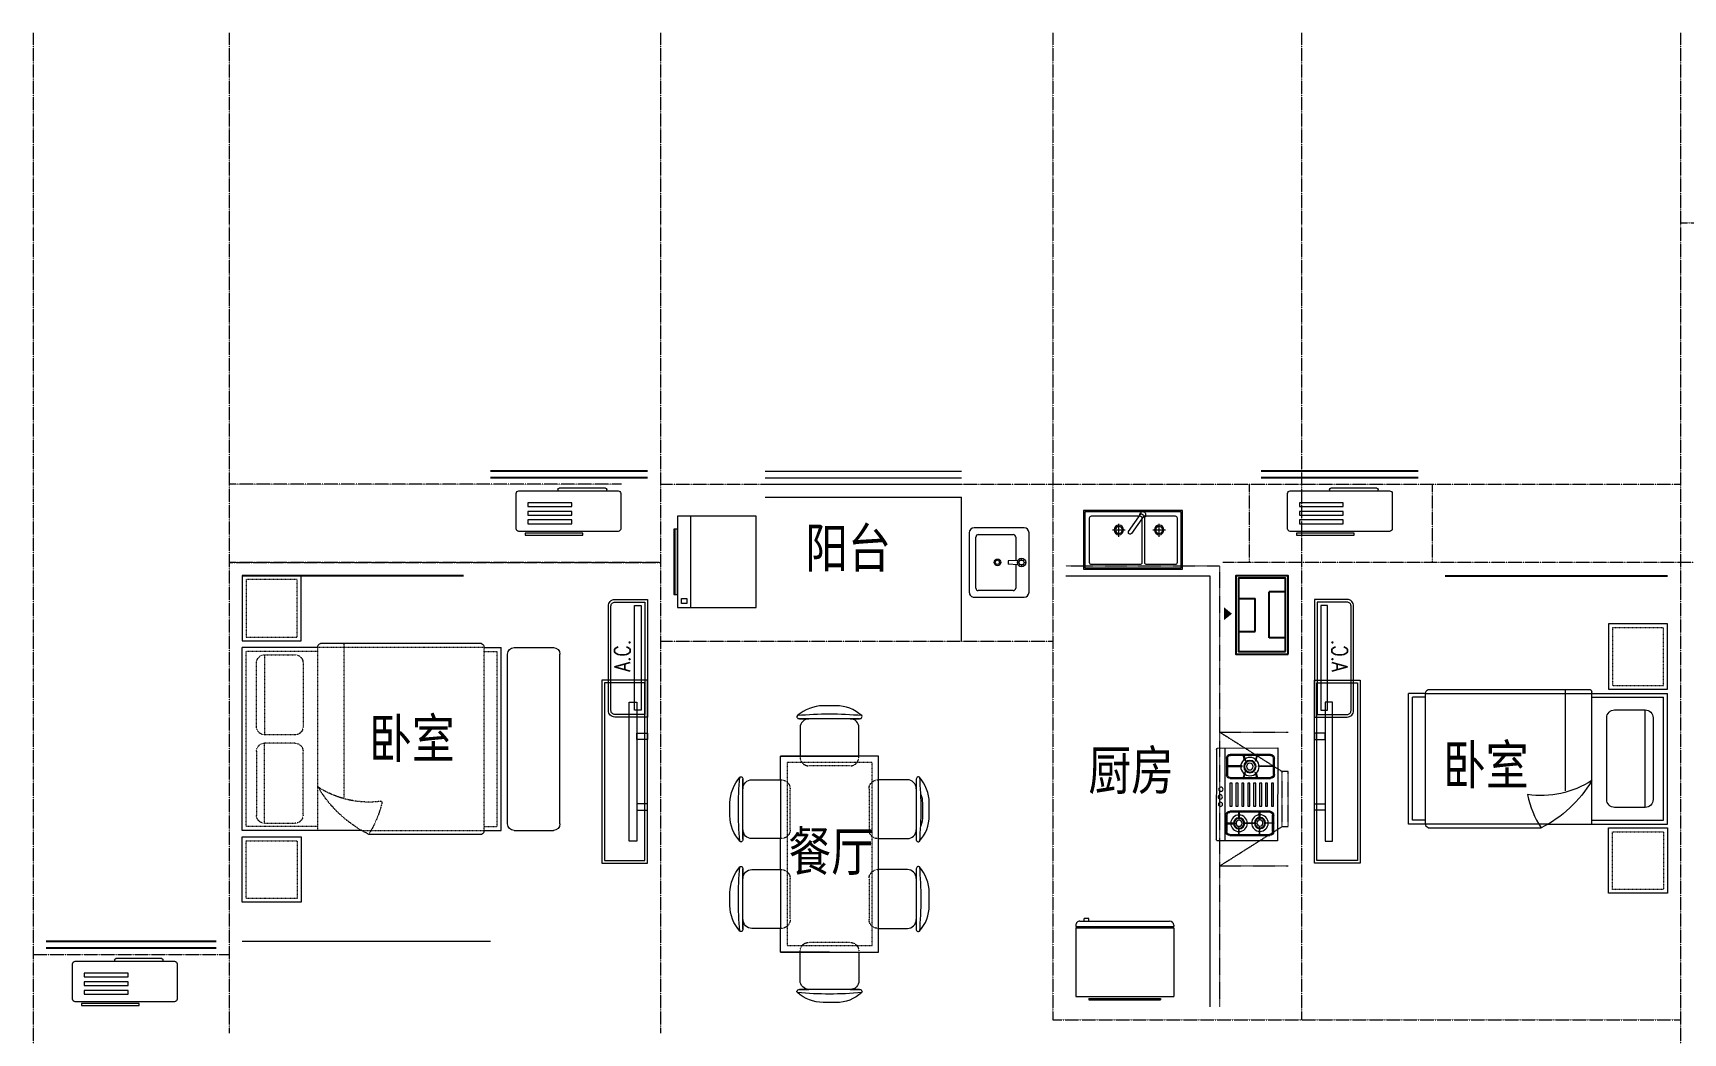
# Model space of a CAD drawing. Extents: x 5432254 to 5695744, y -448727 to -401527.
# Drawn here: x 5536856 to 5549475, y -419401 to -411748 of the extents above; entities that cross this region are included whole.
import ezdxf
from ezdxf.enums import TextEntityAlignment as Align

# ---------------------------------------------------------------- set-up
doc = ezdxf.new("R2010")
doc.units = 0
doc.linetypes.add('DASH', pattern=[0.35, 0.25, -0.1])
doc.linetypes.add('DOTE', pattern=[2.42, 2, -0.2, 0.02, -0.2])
doc.layers.get('0').update_dxf_attribs({"linetype": 'CONTINUOUS'})
for name, color, linetype in [('7-SANI', 4, 'CONTINUOUS'), ('fd', 4, 'CONTINUOUS'), ('PUB_TEXT', 7, 'CONTINUOUS'), ('RAIL', 163, 'CONTINUOUS'), ('WINDOW', 4, 'CONTINUOUS')]:
    doc.layers.add(name, color=color, linetype=linetype)
for name, color, linetype, lineweight in [('DOTE', 251, 'DOTE', 0), ('SIGNT', 252, 'DOTE', 0), ('家具', 33, 'CONTINUOUS', 9), ('看线', 27, 'CONTINUOUS', 0), ('移动家具', 41, 'CONTINUOUS', 20)]:
    doc.layers.add(name, color=color, linetype=linetype, lineweight=lineweight)
doc.styles.add('HZ', font='rs.shx', dxfattribs={"width": 0.8, "bigfont": 'hztxt.shx'})
doc.styles.add('黑体', font='SIMHEI.TTF', dxfattribs={"height": 10})

# ---------------------------------------------------------------- blocks, each defined once
blk = doc.blocks.new('A$C18784298')
at = {"layer": '移动家具', "color": 251, "ltscale": 40}
for points in [[(0, 1066), (58, 1066), (58, 0), (0, 0)], [(58, 828), (140, 828), (140, 780), (58, 780)], [(58, 239), (140, 239), (140, 287), (58, 287)]]:
    blk.add_lwpolyline(points, close=True, dxfattribs=at)
blk = doc.blocks.new('ytjhgkj')
at = {"layer": '移动家具', "ltscale": 0.5}
blk.add_lwpolyline([(34949, 26116), (34599, 26116), (34599, 27516), (34949, 27516)], close=True, dxfattribs=at)
at = {"layer": '移动家具', "color": 251, "ltscale": 40}
blk.add_lwpolyline([(34929, 26136), (34619, 26136), (34619, 27496), (34929, 27496)], close=True, dxfattribs=at)
at = {"layer": '移动家具', "color": 251, "xscale": -1}
blk.add_blockref('A$C18784298', (34739, 26283), dxfattribs=at)
blk = doc.blocks.new('A$C2D724C6D')
at = {"layer": '移动家具', "ltscale": 0.5}
blk.add_lwpolyline([(50, 300), (850, 300, -0.414214), (900, 250), (900, 0), (0, 0), (0, 250, -0.414214)], format="xyb", close=True, dxfattribs=at)
at = {"layer": '移动家具', "color": 251, "ltscale": 40}
blk.add_lwpolyline([(50, 280), (850, 280, -0.414214), (880, 250), (880, 20), (20, 20), (20, 250, -0.414214)], format="xyb", close=True, dxfattribs=at)
blk.add_lwpolyline([(53, 50), (53, 100), (853, 100), (853, 50)], close=True, dxfattribs=at)
at = {"layer": '移动家具', "color": 251, "ltscale": 40, "style": 'HZ', "width": 0.8}
blk.add_text('A.C.', height=120, rotation=0, dxfattribs=at).set_placement((348, 133))
blk = doc.blocks.new('A$C4EB5717C')
at = {"layer": '家具', "color": 8}
for p, q in [((520, 110), (520, 120)), ((883, 100), (530, 100)), ((893, 120), (893, 110))]:
    blk.add_line(p, q, dxfattribs=at)
at = {"layer": '家具'}
blk.add_lwpolyline([(220, 120), (980, 120, 0.414214), (1000, 140), (1000, 410, 0.414214), (980, 430), (220, 430, 0.414214), (200, 410), (200, 140, 0.414214)], format="xyb", close=True, dxfattribs=at)
at = {"layer": '家具', "color": 8}
for points in [[(269, 459), (709, 459), (709, 444), (269, 444)], [(290, 372), (626, 372), (626, 343), (290, 343)], [(290, 306), (626, 306), (626, 277), (290, 277)], [(290, 240), (626, 240), (626, 211), (290, 211)]]:
    blk.add_lwpolyline(points, close=True, dxfattribs=at)
for centre, start, end in [((530, 110), 180, 270), ((883, 110), 270, 0)]:
    blk.add_arc(centre, 10, start, end, dxfattribs=at)
blk = doc.blocks.new('A$C295F301A')
at = {"layer": '家具', "color": 8, "linetype": 'DASH', "ltscale": 0.1}
blk.add_line((0, 92), (0, 407), dxfattribs=at)
blk.add_line((0, 92), (0, 407), dxfattribs=at)
for centre, start, end in [((67, 407), 90, 180), ((67, 407), 90, 180), ((67, 92), 180, 270), ((67, 92), 180, 270)]:
    blk.add_arc(centre, 67.5, start, end, dxfattribs=at)
at = {"layer": '移动家具'}
for p, q in [((74, 474), (74, 24)), ((360, 19), (360, 479)), ((360, 19), (360, 479))]:
    blk.add_line(p, q, dxfattribs=at)
blk.add_lwpolyline([(74, 24), (292, 24, 0.414214), (360, 92), (360, 19, 0.319431), (372, 1, 0.307703), (384, 3, 0.187559), (460, 200), (460, 299, 0.171658), (384, 495, 0.324647), (372, 498, 0.302537), (360, 479), (360, 407, 0.414214), (292, 474), (74, 474)], format="xyb", dxfattribs=at)
blk.add_arc((-2318, 249), 2713, 354.8023, 5.1977, dxfattribs=at)
blk.add_arc((-2318, 249), 2713, 354.8023, 5.1977, dxfattribs=at)
blk = doc.blocks.new('A$C573A0EC4')
at = {"layer": '家具', "color": 8, "linetype": 'DASH', "ltscale": 0.1}
for p, q in [((460, 1637), (460, 1322)), ((460, 1637), (460, 1322)), ((1065, 1322), (1065, 1637)), ((1065, 1322), (1065, 1637)), ((460, 950), (460, 635)), ((460, 950), (460, 635)), ((1065, 635), (1065, 950)), ((1065, 635), (1065, 950))]:
    blk.add_line(p, q, dxfattribs=at)
at = {"layer": '家具', "color": 8, "linetype": 'DASH'}
blk.add_line((388, 568), (393, 568), dxfattribs=at)
blk.add_line((388, 568), (393, 568), dxfattribs=at)
at = {"layer": '家具', "color": 8, "linetype": 'DASH', "ltscale": 0.1}
blk.add_lwpolyline([(438, 1836), (1088, 1836), (1088, 436), (438, 436)], close=True, dxfattribs=at)
for centre, start, end in [((393, 1637), 0, 90), ((393, 1637), 0, 90), ((1132, 1637), 90, 180), ((1132, 1637), 90, 180), ((393, 1322), 270, 0), ((393, 1322), 270, 0), ((1132, 1322), 180, 270), ((1132, 1322), 180, 270), ((393, 950), 0, 90), ((1132, 950), 90, 180), ((1132, 950), 90, 180), ((393, 635), 270, 0), ((393, 635), 270, 0), ((1132, 635), 180, 270), ((1132, 635), 180, 270)]:
    blk.add_arc(centre, 67.5, start, end, dxfattribs=at)
at = {"layer": '移动家具'}
for p, q in [((100, 1710), (100, 1250)), ((100, 1710), (100, 1250)), ((388, 1255), (388, 1705)), ((1138, 1705), (1138, 1255)), ((1425, 1250), (1425, 1710)), ((1425, 1250), (1425, 1710)), ((100, 1023), (100, 563)), ((100, 1023), (100, 563)), ((388, 568), (388, 1018)), ((1138, 1018), (1138, 568)), ((1425, 563), (1425, 1023)), ((1425, 563), (1425, 1023))]:
    blk.add_line(p, q, dxfattribs=at)
for points in [[(1138, 386), (388, 386), (388, 568), (168, 568, -0.414214), (100, 635), (100, 563, -0.319431), (88, 544, -0.307703), (76, 547, -0.187559), (0, 743), (0, 842, -0.171658), (76, 1039, -0.324647), (88, 1041, -0.302537), (100, 1023), (100, 950, -0.414214), (168, 1018), (388, 1018), (388, 1255), (168, 1255, -0.414214), (100, 1322), (100, 1250, -0.319431), (88, 1231, -0.307703), (76, 1234, -0.187559), (0, 1430), (0, 1529, -0.171658), (76, 1725, -0.324647), (88, 1728, -0.302537), (100, 1710), (100, 1637, -0.414214), (168, 1705), (388, 1705), (388, 1886), (1138, 1886)], [(763, 386), (1138, 386), (1138, 568), (1357, 568, 0.414214), (1425, 635), (1425, 563, 0.319431), (1437, 544, 0.307703), (1448, 547, 0.187559), (1525, 743), (1525, 842, 0.171658), (1448, 1039, 0.324647), (1437, 1041, 0.302537), (1425, 1023), (1425, 950, 0.414214), (1357, 1018), (1138, 1018), (1138, 1255), (1357, 1255, 0.414214), (1425, 1322), (1425, 1250, 0.319431), (1437, 1231, 0.307703), (1448, 1234, 0.187559), (1525, 1430), (1525, 1529, 0.171658), (1448, 1725, 0.324647), (1437, 1728, 0.302537), (1425, 1710), (1425, 1637, 0.414214), (1357, 1705), (1138, 1705), (1138, 1886), (763, 1886)], [(62, 1355, -0.079824), (50, 1430), (50, 1528, -0.059527), (60, 1591, -0.059527)]]:
    blk.add_lwpolyline(points, format="xyb", dxfattribs=at)
for centre, start, end in [((2778, 1480), 174.8023, 185.1977), ((2778, 1480), 174.8023, 185.1977), ((-1253, 1480), 354.8023, 5.1977), ((-1253, 1480), 354.8023, 5.1977), ((2778, 793), 174.8023, 185.1977), ((2778, 793), 174.8023, 185.1977), ((-1253, 793), 354.8023, 5.1977), ((-1253, 793), 354.8023, 5.1977)]:
    blk.add_arc(centre, 2713, start, end, dxfattribs=at)
at = {"color": 2, "xscale": -1, "rotation": 270}
blk.add_blockref('A$C295F301A', (514, 1812), dxfattribs=at)
at = {"color": 2, "rotation": 270}
blk.add_blockref('A$C295F301A', (514, 460), dxfattribs=at)
blk = doc.blocks.new('bed3')
at = {"layer": '移动家具'}
for p, q in [((1210594, -496224), (1210594, -495312)), ((1210594, -495312), (1211594, -495312)), ((1210624, -495342), (1211564, -495342)), ((1210624, -495891), (1210624, -495342)), ((1211564, -495891), (1211564, -495342)), ((1211594, -495891), (1211594, -495312)), ((1210721, -495482), (1211467, -495482)), ((1210594, -495891), (1211604, -495891)), ((1211624, -497142), (1211624, -495911)), ((1210847, -496092), (1211624, -496092)), ((1210564, -497142), (1210564, -496279)), ((1210594, -497162), (1211594, -497162)), ((1210594, -497162), (1210594, -497292)), ((1210624, -497162), (1210624, -497262)), ((1211564, -497162), (1211564, -497262)), ((1211594, -497162), (1211594, -497292)), ((1210594, -497292), (1211594, -497292)), ((1210624, -497262), (1211564, -497262))]:
    blk.add_line(p, q, dxfattribs=at)
at = {"layer": '移动家具', "linetype": 'DASH'}
for p, q in [((1211594, -497162), (1211594, -495891)), ((1210594, -496224), (1210594, -497162))]:
    blk.add_line(p, q, dxfattribs=at)
at = {"layer": '移动家具'}
blk.add_lwpolyline([(1210721, -495482), (1210721, -495717, 0.414214), (1210781, -495777), (1211407, -495777, 0.414214), (1211467, -495717), (1211467, -495482, 0.414214), (1211407, -495422), (1210781, -495422, 0.414214)], format="xyb", close=True, dxfattribs=at)
blk.add_lwpolyline([(1210927, -495891, 0.180302), (1210819, -496383, -0.088637), (1210564, -496279, 28871.271551)], format="xyb", dxfattribs=at)
for centre, radius, start, end in [((1211407, -496704), 944, 120.6075, 153.2773), ((1211604, -495911), 20, 0, 90), ((1210593, -497131), 30.7, 200.3566, 272.3152), ((1211595, -497131), 30.7, 267.6884, 339.6917)]:
    blk.add_arc(centre, radius, start, end, dxfattribs=at)
blk = doc.blocks.new('dgfgf')
at = {"layer": '移动家具'}
blk.add_lwpolyline([(7597, -62676), (7147, -62676), (7147, -63176), (7597, -63176), (7597, -62676), (7517, -62676)], dxfattribs=at)
at = {"layer": '移动家具', "color": 251, "linetype": 'DASH', "ltscale": 0.2}
blk.add_lwpolyline([(7567, -62706), (7177, -62706), (7177, -63146), (7567, -63146)], close=True, dxfattribs=at)
blk = doc.blocks.new('xf')
at = {"layer": '家具', "extrusion": (0, 0, -1), "xscale": -1, "zscale": -1, "rotation": 359.9993053017263}
blk.add_blockref('dgfgf', (1268971, -358408), dxfattribs=at)
at = {"layer": '家具', "extrusion": (0, 0, -1), "zscale": -1, "rotation": 180.0006947049438}
blk.add_blockref('dgfgf', (1268971, -485821), dxfattribs=at)
at = {"layer": '看线', "xscale": -1, "rotation": 270}
blk.add_blockref('bed3', (-766060, -1633209), dxfattribs=at)
blk = doc.blocks.new('cy')
at = {"layer": '家具'}
for p, q in [((-1221319, -417215), (-1221319, -415915)), ((-1220969, -415865), (-1221269, -415865)), ((-1220919, -417215), (-1220919, -415915)), ((-1220869, -417265), (-1220869, -415865)), ((-1220739, -415865), (-1220869, -415865)), ((-1220719, -415835), (-1219488, -415835)), ((-1219468, -415865), (-1218889, -415865)), ((-1218889, -417265), (-1218889, -415865)), ((-1220969, -417265), (-1221269, -417265)), ((-1220739, -417265), (-1220869, -417265)), ((-1220719, -417295), (-1219856, -417295)), ((-1219801, -417265), (-1218889, -417265))]:
    blk.add_line(p, q, dxfattribs=at)
for points in [[(-1219339, -415315), (-1218889, -415315), (-1218889, -415815), (-1219339, -415815), (-1219339, -415315), (-1219259, -415315)], [(-1219339, -417815), (-1218889, -417815), (-1218889, -417315), (-1219339, -417315), (-1219339, -417815), (-1219259, -417815)]]:
    blk.add_lwpolyline(points, dxfattribs=at)
for centre, radius, start, end in [((-1221269, -415915), 50, 90, 180), ((-1220969, -415915), 50, 0, 90), ((-1220708, -415864), 30.7, 110.3083, 182.3116), ((-1219488, -415855), 20, 0, 90), ((-1221269, -417215), 50, 180, 270), ((-1220969, -417215), 50, 270, 0), ((-1220708, -417267), 30.7, 177.6848, 249.6434)]:
    blk.add_arc(centre, radius, start, end, dxfattribs=at)
at = {"layer": '移动家具', "color": 251, "linetype": 'DASH', "ltscale": 0.2}
for p, q in [((-1219309, -415345), (-1218919, -415345)), ((-1219309, -415785), (-1219309, -415345)), ((-1218919, -415345), (-1218919, -415785)), ((-1218919, -415785), (-1219309, -415785)), ((-1220739, -415895), (-1220839, -415895)), ((-1220839, -417235), (-1220839, -415895)), ((-1220739, -417265), (-1220739, -415865)), ((-1220739, -415865), (-1219468, -415865)), ((-1219668, -417013), (-1219668, -415835)), ((-1219468, -417265), (-1219468, -415855)), ((-1219468, -415895), (-1218919, -415895)), ((-1218919, -417235), (-1218919, -415895)), ((-1219059, -415921), (-1219059, -416533)), ((-1219059, -417210), (-1219059, -416598)), ((-1220739, -417235), (-1220839, -417235)), ((-1219801, -417265), (-1220739, -417265)), ((-1219468, -417235), (-1218919, -417235))]:
    blk.add_line(p, q, dxfattribs=at)
for points in [[(-1219059, -415921), (-1219294, -415921, 0.414214), (-1219354, -415981), (-1219354, -416473, 0.414214), (-1219294, -416533), (-1219059, -416533, 0.414214), (-1218999, -416473), (-1218999, -415981, 0.414214)], [(-1219059, -417210), (-1219294, -417210, -0.414214), (-1219354, -417150), (-1219354, -416658, -0.414214), (-1219294, -416598), (-1219059, -416598, -0.414214), (-1218999, -416658), (-1218999, -417150, -0.414214)]]:
    blk.add_lwpolyline(points, format="xyb", close=True, dxfattribs=at)
blk.add_lwpolyline([(-1219468, -416933, -0.180302), (-1219960, -417041, 0.088637), (-1219856, -417295, -28871.271551)], format="xyb", dxfattribs=at)
blk.add_lwpolyline([(-1219309, -417785), (-1218919, -417785), (-1218919, -417345), (-1219309, -417345)], close=True, dxfattribs=at)
blk.add_arc((-1220281, -416452), 944, 296.7227, 329.3925, dxfattribs=at)
blk = doc.blocks.new('A$C1BE601A8')
at = {"layer": '家具'}
for p, q in [((0, 0), (0, 450)), ((0, 450), (757, 450)), ((757, 450), (757, 0)), ((757, 0), (0, 0))]:
    blk.add_line(p, q, dxfattribs=at)
at = {"layer": '家具', "color": 251}
for p, q in [((10, 10), (10, 440)), ((10, 440), (747, 440)), ((41, 393), (41, 50)), ((273, 408), (56, 408)), ((288, 50), (288, 393)), ((315, 427), (293, 411)), ((293, 411), (390, 273)), ((311, 393), (311, 50)), ((412, 288), (315, 427)), ((695, 408), (326, 408)), ((710, 50), (710, 393)), ((747, 440), (747, 10)), ((226, 300), (130, 300)), ((178, 248), (178, 348)), ((534, 300), (438, 300)), ((486, 248), (486, 348)), ((747, 10), (10, 10)), ((56, 35), (273, 35)), ((326, 35), (695, 35))]:
    blk.add_line(p, q, dxfattribs=at)
for centre, radius in [((178, 300), 36.1), ((178, 300), 27.1), ((486, 300), 36.1), ((486, 300), 27.1)]:
    blk.add_circle(centre, radius, dxfattribs=at)
for centre, radius, start, end in [((56, 393), 15, 90, 180), ((273, 393), 15, 0, 90), ((304, 419), 21.7, 342.6068, 267.3353), ((326, 393), 15, 90, 180), ((695, 393), 15, 0, 90), ((401, 281), 13.3, 214.971, 34.971), ((56, 50), 15, 180, 270), ((273, 50), 15, 270, 0), ((326, 50), 15, 180, 270), ((695, 50), 15, 270, 0)]:
    blk.add_arc(centre, radius, start, end, dxfattribs=at)
blk = doc.blocks.new('A$C108F55D5')
at = {"layer": 'fd'}
for p, q in [((247, 945), (247, 691)), ((953, 945), (953, 691)), ((953, 691), (247, 691)), ((853, 479), (347, 479)), ((347, 225), (347, 479)), ((853, 225), (853, 479))]:
    blk.add_line(p, q, dxfattribs=at)
for points in [[(1200, 985), (0, 985), (0, 185), (1200, 185)], [(1160, 945), (40, 945), (40, 225), (1160, 225)]]:
    blk.add_lwpolyline(points, close=True, dxfattribs=at)
blk.add_lwpolyline([(582, 0, 200, 0, 0), (582, 124, 0, 0, 0)], format="xyseb", dxfattribs=at)
blk = doc.blocks.new('A$C333F4C7C')
at = {"linetype": 'Continuous'}
blk.add_blockref('A$C108F55D5', (0, 0), dxfattribs=at)
blk = doc.blocks.new('ddfdf')
at = {"layer": '家具'}
for p, q in [((15801, -30110), (15801, -30822)), ((16260, -30111), (15801, -30110)), ((16270, -30121), (16270, -30812)), ((15801, -30822), (16260, -30822))]:
    blk.add_line(p, q, dxfattribs=at)
at = {"layer": '家具', "color": 251}
for p, q in [((15856, -30159), (16163, -30159)), ((15952, -30159), (15957, -30157)), ((15968, -30208), (15952, -30159)), ((15957, -30157), (15973, -30206)), ((16062, -30157), (16046, -30206)), ((16051, -30208), (16067, -30159)), ((16067, -30159), (16062, -30157)), ((16201, -30822), (16202, -30111)), ((15826, -30314), (15826, -30189)), ((15829, -30248), (15829, -30252)), ((15947, -30248), (15829, -30248)), ((15829, -30252), (15947, -30252)), ((15834, -30314), (15834, -30189)), ((15856, -30167), (16163, -30167)), ((15947, -30252), (15947, -30248)), ((15973, -30206), (15968, -30208)), ((16046, -30206), (16051, -30208)), ((16072, -30252), (16072, -30248)), ((16072, -30248), (16190, -30248)), ((16190, -30253), (16072, -30252)), ((16185, -30189), (16185, -30315)), ((16190, -30248), (16190, -30253)), ((16193, -30189), (16193, -30315)), ((15832, -30556), (15832, -30379)), ((15832, -30379), (15849, -30379)), ((15849, -30379), (15849, -30556)), ((16163, -30337), (15856, -30336)), ((16163, -30345), (15856, -30344)), ((15878, -30556), (15878, -30380)), ((15878, -30380), (15894, -30380)), ((15894, -30380), (15894, -30556)), ((15923, -30556), (15923, -30380)), ((15923, -30380), (15940, -30380)), ((15940, -30380), (15940, -30556)), ((15968, -30295), (15952, -30344)), ((15952, -30344), (15957, -30346)), ((15957, -30346), (15973, -30297)), ((15973, -30297), (15968, -30295)), ((15968, -30556), (15968, -30380)), ((15968, -30380), (15985, -30380)), ((15985, -30380), (15985, -30556)), ((16014, -30556), (16014, -30380)), ((16014, -30380), (16030, -30380)), ((16030, -30380), (16030, -30556)), ((16046, -30297), (16051, -30295)), ((16062, -30346), (16046, -30297)), ((16051, -30295), (16067, -30344)), ((16059, -30556), (16059, -30380)), ((16059, -30380), (16076, -30380)), ((16067, -30344), (16062, -30346)), ((16076, -30380), (16076, -30556)), ((16104, -30556), (16104, -30380)), ((16104, -30380), (16121, -30380)), ((16121, -30380), (16121, -30556)), ((16150, -30556), (16150, -30380)), ((16150, -30380), (16166, -30380)), ((16166, -30380), (16166, -30556)), ((15831, -30750), (15831, -30624)), ((15849, -30556), (15832, -30556)), ((15839, -30750), (15839, -30624)), ((15861, -30594), (16167, -30595)), ((15861, -30602), (16167, -30603)), ((15894, -30556), (15878, -30556)), ((15940, -30556), (15923, -30556)), ((15937, -30595), (15937, -30654)), ((15942, -30595), (15937, -30595)), ((15937, -30654), (15942, -30654)), ((15942, -30654), (15942, -30595)), ((15985, -30556), (15968, -30556)), ((16030, -30556), (16014, -30556)), ((16076, -30556), (16059, -30556)), ((16095, -30595), (16095, -30654)), ((16099, -30595), (16095, -30595)), ((16095, -30654), (16099, -30654)), ((16099, -30654), (16099, -30595)), ((16121, -30556), (16104, -30556)), ((16166, -30556), (16150, -30556)), ((16189, -30625), (16189, -30750)), ((16197, -30625), (16197, -30750)), ((15829, -30682), (15829, -30686)), ((15904, -30682), (15829, -30682)), ((15829, -30686), (15904, -30686)), ((16167, -30772), (15861, -30772)), ((16167, -30780), (15861, -30780)), ((15904, -30686), (15904, -30682)), ((15937, -30780), (15937, -30720)), ((15937, -30720), (15942, -30720)), ((15942, -30780), (15937, -30780)), ((15942, -30720), (15942, -30780)), ((15968, -30684), (15968, -30688)), ((16063, -30684), (15968, -30684)), ((15968, -30688), (16063, -30688)), ((16063, -30688), (16063, -30684)), ((16095, -30780), (16095, -30720)), ((16095, -30720), (16099, -30720)), ((16099, -30780), (16095, -30780)), ((16099, -30720), (16099, -30780)), ((16126, -30690), (16126, -30685)), ((16126, -30685), (16199, -30685)), ((16199, -30690), (16126, -30690)), ((16199, -30685), (16199, -30690))]:
    blk.add_line(p, q, dxfattribs=at)
for centre, radius in [((16013, -30253), 70.1), ((16013, -30253), 47.3), ((16013, -30253), 41.8), ((16013, -30253), 25.3), ((16235, -30426), 16.2), ((16238, -30542), 16.2), ((16240, -30485), 16.2), ((15936, -30685), 63.7), ((15936, -30685), 43), ((15936, -30685), 38), ((15936, -30685), 23), ((16096, -30687), 63.7), ((16096, -30687), 43), ((16096, -30687), 38), ((16096, -30687), 23)]:
    blk.add_circle(centre, radius, dxfattribs=at)
for centre, radius, start, end in [((15856, -30189), 30, 89.961, 179.961), ((16163, -30189), 30, 359.961, 89.961), ((15856, -30189), 22, 89.961, 179.961), ((16163, -30189), 22, 359.961, 89.961), ((15856, -30314), 30, 179.961, 269.961), ((15856, -30314), 22, 179.961, 269.961), ((16163, -30315), 30, 269.961, 359.961), ((16163, -30315), 22, 269.961, 359.961), ((15861, -30624), 30, 89.961, 179.961), ((15861, -30624), 22, 89.961, 179.961), ((16167, -30625), 30, 359.961, 89.961), ((16167, -30625), 22, 359.961, 89.961), ((15861, -30750), 30, 179.961, 269.961), ((15861, -30750), 22, 179.961, 269.961), ((16167, -30750), 30, 269.961, 359.961), ((16167, -30750), 22, 269.961, 359.961)]:
    blk.add_arc(centre, radius, start, end, dxfattribs=at)
at = {"layer": '家具'}
for centre, start, end in [((16260, -30121), 0, 89.961), ((16260, -30812), 269.961, 0)]:
    blk.add_arc(centre, 10, start, end, dxfattribs=at)
blk = doc.blocks.new('A$C0C200289')
at = {"layer": '家具'}
for p, q in [((-150, 72), (-150, 597)), ((600, 597), (-150, 597)), ((500, 623), (-48, 623)), ((-48, 613), (-48, 623)), ((500, 613), (-48, 613)), ((500, 613), (500, 623)), ((600, 72), (600, 597)), ((-144, 72), (-150, 72)), ((-150, 53), (-150, 62)), ((-144, 62), (-150, 62)), ((-144, 62), (-144, 72)), ((568, 22), (-118, 22)), ((499, 22), (499, 0)), ((535, 22), (535, 0)), ((594, 62), (594, 72)), ((594, 72), (600, 72)), ((594, 62), (600, 62)), ((600, 53), (600, 62)), ((499, 0), (535, 0))]:
    blk.add_line(p, q, dxfattribs=at)
at = {"layer": '家具', "color": 251}
for p, q in [((594, 72), (-144, 72)), ((594, 62), (-144, 62))]:
    blk.add_line(p, q, dxfattribs=at)
at = {"layer": '家具'}
for centre, start, end in [((-118, 53), 180, 270), ((568, 53), 270, 0)]:
    blk.add_arc(centre, 31.5, start, end, dxfattribs=at)
blk = doc.blocks.new('wash')
at = {"layer": '家具'}
blk.add_line((1203882, -500462), (1203882, -501162), dxfattribs=at)
for points in [[(1203382, -500462), (1203382, -501162), (1203982, -501162), (1203982, -500462)], [(1203952, -500532), (1203912, -500532), (1203912, -500492), (1203952, -500492)], [(1204002, -501062), (1204002, -500562), (1203982, -500562), (1203982, -501062)], [(1204002, -501062), (1204012, -501062), (1204012, -500562), (1204002, -500562)]]:
    blk.add_lwpolyline(points, close=True, dxfattribs=at)
blk = doc.blocks.new('dfdsf')
at = {"layer": '家具'}
for p, q in [((-6119, -27345), (-6119, -27726)), ((-5626, -27307), (-6081, -27307)), ((-5588, -27726), (-5588, -27345)), ((-6081, -27765), (-5626, -27765))]:
    blk.add_line(p, q, dxfattribs=at)
at = {"layer": '家具', "color": 8}
for p, q in [((-5872, -27364), (-5886, -27364)), ((-5867, -27351), (-5876, -27341)), ((-5867, -27377), (-5876, -27387)), ((-5854, -27345), (-5854, -27332)), ((-5854, -27383), (-5854, -27396)), ((-5831, -27341), (-5840, -27350)), ((-5831, -27387), (-5840, -27377)), ((-5835, -27364), (-5821, -27364)), ((-6068, -27695), (-6068, -27428)), ((-6049, -27409), (-5869, -27409)), ((-5870, -27392), (-5866, -27466)), ((-5866, -27466), (-5841, -27466)), ((-5837, -27392), (-5841, -27466)), ((-5838, -27409), (-5658, -27409)), ((-5639, -27428), (-5639, -27695)), ((-5658, -27714), (-6049, -27714))]:
    blk.add_line(p, q, dxfattribs=at)
for centre, radius in [((-5854, -27364), 32.3), ((-5854, -27364), 18.8), ((-5855, -27549), 25.4), ((-5855, -27549), 16)]:
    blk.add_circle(centre, radius, dxfattribs=at)
at = {"layer": '家具'}
for centre, start, end in [((-6081, -27345), 90, 180), ((-5626, -27345), 0, 90), ((-6081, -27726), 180, 270), ((-5626, -27726), 270, 0)]:
    blk.add_arc(centre, 38.1, start, end, dxfattribs=at)
at = {"layer": '家具', "color": 8}
for centre, start, end in [((-6049, -27428), 90, 180), ((-5658, -27428), 0, 90), ((-6049, -27695), 180, 270), ((-5658, -27695), 270, 0)]:
    blk.add_arc(centre, 19.1, start, end, dxfattribs=at)

msp = doc.modelspace()

# ---------------------------------------------------------------- linework, layer by layer
at = {"layer": 'DOTE'}
for p, q in [((5536856.3, -411747.7), (5536856.3, -426001.2)), ((5538356.3, -411747.7), (5538356.3, -419401.2)), ((5541656.3, -411747.7), (5541656.3, -419401.2)), ((5544656.3, -411747.7), (5544656.3, -419301.2)), ((5546556.3, -411747.7), (5546556.3, -419301.2)), ((5549456.3, -411747.7), (5549456.3, -421401.2)), ((5549456.3, -413201.2), (5553056.3, -413201.2)), ((5541356.3, -415201.2), (5538356.3, -415201.2)), ((5541656.3, -415201.2), (5549456.3, -415201.2)), ((5546156.3, -415201.2), (5546156.3, -415801.2)), ((5547556.3, -415201.2), (5547556.3, -415801.2)), ((5541656.3, -415801.2), (5538356.3, -415801.2)), ((5538356.3, -415801.2), (5541656.3, -415801.2)), ((5553056.3, -415801.2), (5545956.3, -415801.2)), ((5541656.3, -416401.2), (5544656.3, -416401.2)), ((5536856.3, -418801.2), (5538356.3, -418801.2)), ((5544656.3, -419301.2), (5546556.3, -419301.2)), ((5546556.3, -419301.2), (5549456.3, -419301.2))]:
    msp.add_line(p, q, dxfattribs=at)
at = {"layer": 'RAIL'}
for p, q in [((5541556.3, -415101.2), (5540356.3, -415101.2)), ((5541556.3, -415151.2), (5540356.3, -415151.2)), ((5547449, -415101.2), (5546249, -415101.2)), ((5547449, -415151.2), (5546249, -415151.2)), ((5538256.3, -418701.2), (5536956.3, -418701.2)), ((5538256.3, -418751.2), (5536956.3, -418751.2))]:
    msp.add_line(p, q, dxfattribs=at)
at = {"layer": 'SIGNT', "linetype": 'DASH', "ltscale": 0.5}
for p, q in [((5544756.3, -415826.2), (5545931.3, -415826.2)), ((5545931.3, -415826.2), (5545931.3, -419201.2)), ((5546406.3, -417399.3), (5545931.3, -417099.3)), ((5545931.3, -417099.3), (5546456.3, -417099.3)), ((5545931.3, -418122.7), (5546406.3, -417822.7)), ((5545931.3, -418122.7), (5546456.3, -418122.7))]:
    msp.add_line(p, q, dxfattribs=at)
msp.add_lwpolyline([(5546406.3, -417399.3), (5546406.3, -417819.8), (5546456.3, -417819.8), (5546456.3, -417399.3)], close=True, dxfattribs=at)
at = {"layer": 'WINDOW'}
for p, q in [((5540149, -415901.2), (5538456.3, -415901.2)), ((5547656.3, -415901.2), (5549356.3, -415901.2))]:
    msp.add_line(p, q, dxfattribs=at)
at = {"layer": '家具'}
for p, q in [((5543956.3, -416401.2), (5543956.3, -415301.2)), ((5544756.3, -415901.2), (5545856.3, -415901.2)), ((5545856.3, -415901.2), (5545856.3, -419201.2)), ((5540356.3, -418701.2), (5538456.3, -418701.2))]:
    msp.add_line(p, q, dxfattribs=at)
at = {"layer": '看线'}
for p, q in [((5542456.3, -415101.2), (5543956.3, -415101.2)), ((5542456.3, -415151.2), (5543956.3, -415151.2)), ((5542456.3, -415201.2), (5543956.3, -415201.2)), ((5542456.3, -415301.2), (5543956.3, -415301.2))]:
    msp.add_line(p, q, dxfattribs=at)

# ---------------------------------------------------------------- block references
at = {"color": 2, "rotation": 6.670106611340577e-09}
msp.add_blockref('xf', (6810728.7, 4813.3), dxfattribs=at)
at = {"layer": '7-SANI', "xscale": 0.5, "yscale": 0.5, "zscale": 0.5, "rotation": 270}
msp.add_blockref('A$C333F4C7C', (5545963.9, -415901.2), dxfattribs=at)
at = {"layer": 'DOTE', "color": 2, "xscale": -1}
msp.add_blockref('cy', (4319567.3, -585.7), dxfattribs=at)
at = {"layer": '家具', "xscale": -1}
for name, p, rotation in [('A$C4EB5717C', (5540351.2, -415131.9), 179.9999999933299), ('A$C4EB5717C', (5546251.2, -415131.9), 179.9999999933299), ('A$C2D724C6D', (5546656.3, -416983.2), 270), ('ytjhgkj', (5576155.7, -444217), 359.9999999933299), ('ddfdf', (5562196.8, -387120.3), 359.9610390371757), ('A$C4EB5717C', (5536958.5, -418731.9), 179.9999999933299)]:
    msp.add_blockref(name, p, dxfattribs=dict(at, rotation=rotation))
msp.add_blockref('A$C1BE601A8', (5545647.3, -415851.4), dxfattribs=at)
at = {"layer": '家具'}
for name, p, rotation in [('wash', (6745768, -916606.5), 180), ('dfdsf', (5571780.8, -421654.2), 270), ('A$C2D724C6D', (5541556.3, -416983.2), 90), ('ytjhgkj', (5512056.8, -444217), 6.670106611340577e-09), ('A$C0C200289', (5545430.6, -418523.5), 179.9999999466392)]:
    msp.add_blockref(name, p, dxfattribs=dict(at, rotation=rotation))
at = {"layer": '家具', "color": 2, "xscale": -1}
msp.add_blockref('A$C573A0EC4', (5543711.1, -419168.1), dxfattribs=at)

# ---------------------------------------------------------------- texts
at = {"layer": 'PUB_TEXT', "style": '黑体', "width": 0.8}
for s, p in [('阳台', (5543090, -415838.9)), (' 卧室', (5539672, -417296.5)), (' 卧室', (5547885, -417498.6)), ('厨房', (5545254.6, -417539.8)), ('餐厅', (5542960.8, -418159.7))]:
    msp.add_text(s, height=300, dxfattribs=at).set_placement(p, align=Align.CENTER)

doc.saveas('drawing.dxf')
